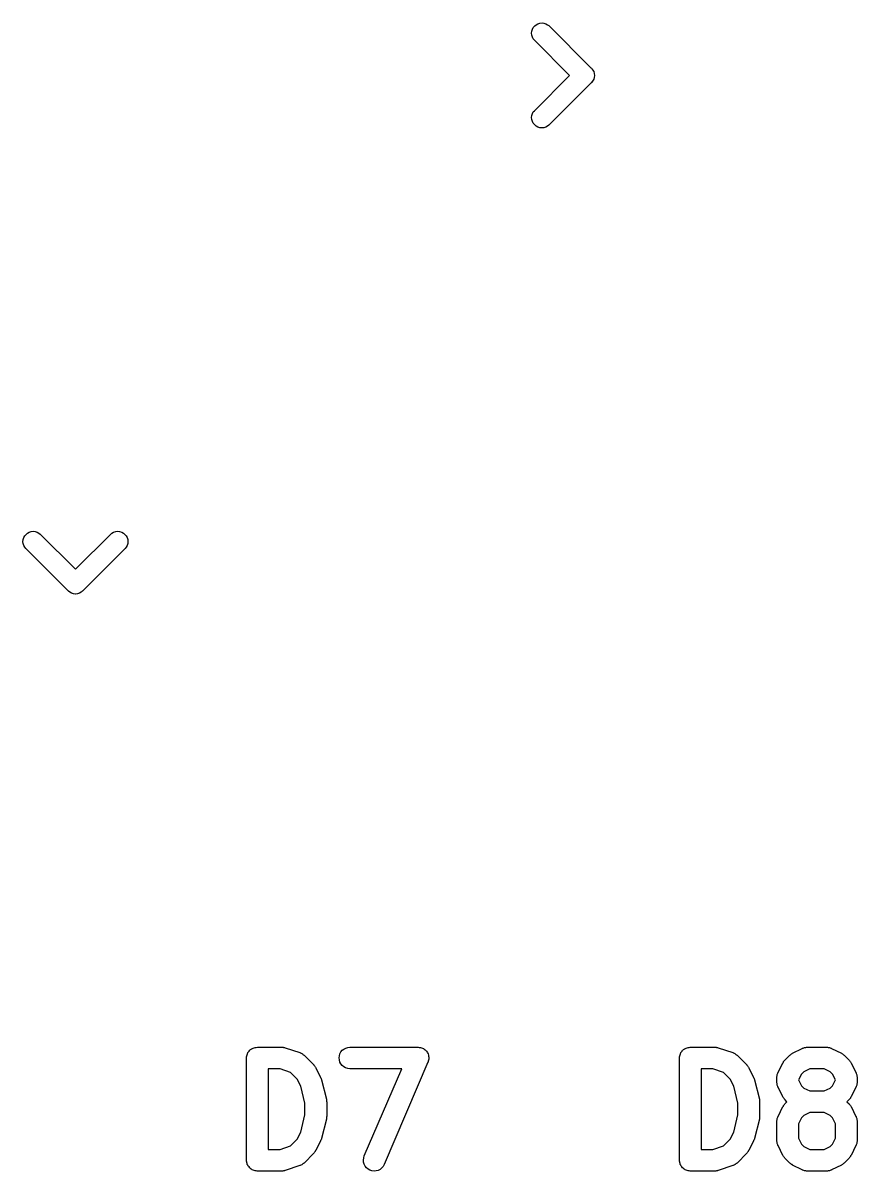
# Model space of a CAD drawing. Extents: x 100.6 to 144.5, y -108 to -92.
# Drawn here: x 126.94 to 131.84, y -106.43 to -99.69 of the extents above; entities that cross this region are included whole.
import ezdxf

# ---------------------------------------------------------------- set-up
doc = ezdxf.new("R2010")
doc.units = 0
doc.header["$MEASUREMENT"] = 0
doc.layers.add('BLACK', color=7, linetype='CONTINUOUS')

msp = doc.modelspace()

# ---------------------------------------------------------------- linework, layer by layer
at = {"layer": 'BLACK', "linetype": 'CONTINUOUS'}
for p, q in [((129.927, -99.7408), (129.931, -99.7294)), ((129.931, -99.7294), (129.936, -99.719)), ((129.936, -99.719), (129.944, -99.7099)), ((129.944, -99.7099), (129.953, -99.7024)), ((129.953, -99.7024), (129.963, -99.6968)), ((129.963, -99.6968), (129.975, -99.6934)), ((129.975, -99.6934), (129.987, -99.6922)), ((129.987, -99.6922), (129.998, -99.6934)), ((129.998, -99.6934), (130.01, -99.6968)), ((130.01, -99.6968), (130.02, -99.7024)), ((130.02, -99.7024), (130.027, -99.708)), ((130.027, -99.708), (130.274, -99.9555)), ((129.926, -99.7525), (129.927, -99.7408)), ((129.927, -99.7643), (129.926, -99.7525)), ((129.931, -99.7756), (129.927, -99.7643)), ((129.936, -99.786), (129.931, -99.7756)), ((129.942, -99.7929), (129.936, -99.786)), ((130.149, -100), (129.942, -99.7929)), ((129.942, -100.207), (130.149, -100)), ((130.274, -99.9555), (130.277, -99.9574)), ((130.277, -99.9574), (130.278, -99.9596)), ((130.278, -99.9596), (130.279, -99.9597)), ((130.279, -99.9597), (130.284, -99.9665)), ((130.284, -99.9665), (130.29, -99.9769)), ((130.29, -99.9769), (130.293, -99.9882)), ((130.293, -99.9882), (130.293, -99.9882)), ((130.293, -99.9882), (130.294, -100)), ((130.294, -100), (130.293, -100.012)), ((130.274, -100.045), (130.027, -100.292)), ((130.277, -100.043), (130.274, -100.045)), ((130.278, -100.04), (130.277, -100.043)), ((130.279, -100.04), (130.278, -100.04)), ((130.284, -100.033), (130.279, -100.04)), ((130.29, -100.023), (130.284, -100.033)), ((130.293, -100.012), (130.29, -100.023)), ((129.926, -100.247), (129.927, -100.236)), ((129.927, -100.259), (129.926, -100.247)), ((129.927, -100.236), (129.931, -100.224)), ((129.931, -100.271), (129.927, -100.259)), ((129.931, -100.224), (129.936, -100.214)), ((129.936, -100.281), (129.931, -100.271)), ((129.936, -100.214), (129.942, -100.207)), ((129.944, -100.29), (129.936, -100.281)), ((129.953, -100.298), (129.944, -100.29)), ((129.963, -100.303), (129.953, -100.298)), ((129.975, -100.307), (129.963, -100.303)), ((129.987, -100.308), (129.975, -100.307)), ((129.998, -100.307), (129.987, -100.308)), ((130.01, -100.303), (129.998, -100.307)), ((130.02, -100.298), (130.01, -100.303)), ((130.027, -100.292), (130.02, -100.298)), ((126.952, -102.703), (126.96, -102.694)), ((126.96, -102.694), (126.969, -102.686)), ((126.969, -102.686), (126.979, -102.681)), ((126.979, -102.681), (126.991, -102.677)), ((126.991, -102.677), (127.003, -102.676)), ((127.003, -102.676), (127.014, -102.677)), ((127.014, -102.677), (127.026, -102.681)), ((127.026, -102.681), (127.036, -102.686)), ((127.036, -102.686), (127.043, -102.692)), ((127.043, -102.692), (127.25, -102.899)), ((127.25, -102.899), (127.457, -102.692)), ((127.457, -102.692), (127.464, -102.686)), ((127.464, -102.686), (127.474, -102.681)), ((127.474, -102.681), (127.486, -102.677)), ((127.486, -102.677), (127.497, -102.676)), ((127.497, -102.676), (127.509, -102.677)), ((127.509, -102.677), (127.521, -102.681)), ((127.521, -102.681), (127.531, -102.686)), ((127.531, -102.686), (127.54, -102.694)), ((127.54, -102.694), (127.548, -102.703)), ((126.942, -102.737), (126.943, -102.725)), ((126.943, -102.748), (126.942, -102.737)), ((126.943, -102.725), (126.947, -102.713)), ((126.947, -102.76), (126.943, -102.748)), ((126.947, -102.713), (126.952, -102.703)), ((126.952, -102.77), (126.947, -102.76)), ((127.548, -102.703), (127.553, -102.713)), ((127.553, -102.76), (127.548, -102.77)), ((127.553, -102.713), (127.557, -102.725)), ((127.557, -102.748), (127.553, -102.76)), ((127.557, -102.725), (127.558, -102.737)), ((127.558, -102.737), (127.557, -102.748)), ((126.958, -102.777), (126.952, -102.77)), ((127.205, -103.024), (126.958, -102.777)), ((127.542, -102.777), (127.295, -103.024)), ((127.548, -102.77), (127.542, -102.777)), ((127.207, -103.027), (127.205, -103.024)), ((127.21, -103.028), (127.207, -103.027)), ((127.217, -103.034), (127.21, -103.028)), ((127.21, -103.028), (127.21, -103.028)), ((127.227, -103.04), (127.217, -103.034)), ((127.283, -103.034), (127.273, -103.04)), ((127.29, -103.028), (127.283, -103.034)), ((127.293, -103.027), (127.29, -103.028)), ((127.29, -103.028), (127.29, -103.028)), ((127.295, -103.024), (127.293, -103.027)), ((127.232, -103.041), (127.227, -103.04)), ((127.238, -103.043), (127.232, -103.041)), ((127.248, -103.044), (127.238, -103.043)), ((127.25, -103.044), (127.248, -103.044)), ((127.262, -103.043), (127.25, -103.044)), ((127.25, -103.044), (127.25, -103.044)), ((127.273, -103.04), (127.262, -103.043)), ((128.265, -105.732), (128.269, -105.727)), ((128.269, -105.727), (128.272, -105.722)), ((128.272, -105.722), (128.273, -105.722)), ((128.273, -105.722), (128.277, -105.718)), ((128.273, -105.722), (128.273, -105.722)), ((128.277, -105.718), (128.282, -105.715)), ((128.282, -105.714), (128.288, -105.712)), ((128.282, -105.715), (128.282, -105.714)), ((128.282, -105.714), (128.282, -105.714)), ((128.288, -105.712), (128.293, -105.709)), ((128.293, -105.709), (128.299, -105.707)), ((128.293, -105.709), (128.293, -105.709)), ((128.293, -105.709), (128.293, -105.709)), ((128.299, -105.707), (128.305, -105.705)), ((128.305, -105.705), (128.305, -105.705)), ((128.305, -105.705), (128.305, -105.705)), ((128.305, -105.705), (128.311, -105.705)), ((128.311, -105.705), (128.317, -105.704)), ((128.317, -105.704), (128.46, -105.704)), ((128.46, -105.704), (128.461, -105.704)), ((128.461, -105.704), (128.464, -105.704)), ((128.464, -105.704), (128.468, -105.704)), ((128.468, -105.704), (128.471, -105.705)), ((128.471, -105.705), (128.473, -105.705)), ((128.473, -105.705), (128.477, -105.706)), ((128.477, -105.706), (128.48, -105.707)), ((128.48, -105.707), (128.566, -105.736)), ((128.807, -105.732), (128.815, -105.722)), ((128.815, -105.722), (128.825, -105.715)), ((128.825, -105.715), (128.836, -105.709)), ((128.836, -105.709), (128.848, -105.705)), ((128.848, -105.705), (128.86, -105.704)), ((128.86, -105.704), (129.26, -105.704)), ((129.26, -105.704), (129.261, -105.704)), ((129.261, -105.704), (129.261, -105.704)), ((129.261, -105.704), (129.261, -105.704)), ((129.261, -105.704), (129.267, -105.705)), ((129.267, -105.705), (129.273, -105.705)), ((129.273, -105.705), (129.273, -105.705)), ((129.273, -105.705), (129.274, -105.705)), ((129.274, -105.705), (129.279, -105.707)), ((129.279, -105.707), (129.285, -105.709)), ((129.285, -105.709), (129.285, -105.709)), ((129.285, -105.709), (129.285, -105.709)), ((129.285, -105.709), (129.291, -105.712)), ((129.291, -105.712), (129.296, -105.715)), ((129.296, -105.715), (129.296, -105.715)), ((129.296, -105.715), (129.296, -105.715)), ((129.296, -105.715), (129.301, -105.719)), ((129.301, -105.719), (129.305, -105.723)), ((129.305, -105.723), (129.306, -105.723)), ((129.306, -105.723), (129.306, -105.723)), ((129.306, -105.723), (129.309, -105.728)), ((129.309, -105.728), (129.313, -105.733)), ((130.805, -105.732), (130.809, -105.727)), ((130.809, -105.727), (130.812, -105.722)), ((130.812, -105.722), (130.813, -105.722)), ((130.813, -105.722), (130.817, -105.718)), ((130.813, -105.722), (130.813, -105.722)), ((130.817, -105.718), (130.822, -105.715)), ((130.822, -105.714), (130.828, -105.712)), ((130.822, -105.715), (130.822, -105.714)), ((130.822, -105.714), (130.822, -105.714)), ((130.828, -105.712), (130.833, -105.709)), ((130.833, -105.709), (130.839, -105.707)), ((130.833, -105.709), (130.833, -105.709)), ((130.833, -105.709), (130.833, -105.709)), ((130.839, -105.707), (130.845, -105.705)), ((130.845, -105.705), (130.845, -105.705)), ((130.845, -105.705), (130.845, -105.705)), ((130.845, -105.705), (130.851, -105.705)), ((130.851, -105.705), (130.857, -105.704)), ((130.857, -105.704), (131, -105.704)), ((131, -105.704), (131.001, -105.704)), ((131.001, -105.704), (131.004, -105.704)), ((131.004, -105.704), (131.008, -105.704)), ((131.008, -105.704), (131.011, -105.705)), ((131.011, -105.705), (131.013, -105.705)), ((131.013, -105.705), (131.017, -105.706)), ((131.017, -105.706), (131.02, -105.707)), ((131.02, -105.707), (131.106, -105.736)), ((131.457, -105.739), (131.514, -105.711)), ((131.514, -105.711), (131.515, -105.71)), ((131.515, -105.71), (131.517, -105.71)), ((131.517, -105.71), (131.519, -105.709)), ((131.519, -105.709), (131.523, -105.707)), ((131.523, -105.707), (131.527, -105.706)), ((131.527, -105.706), (131.529, -105.706)), ((131.529, -105.706), (131.531, -105.705)), ((131.531, -105.705), (131.535, -105.705)), ((131.535, -105.705), (131.539, -105.704)), ((131.539, -105.704), (131.541, -105.704)), ((131.541, -105.704), (131.543, -105.704)), ((131.543, -105.704), (131.657, -105.704)), ((131.657, -105.704), (131.658, -105.704)), ((131.658, -105.704), (131.66, -105.704)), ((131.66, -105.704), (131.662, -105.704)), ((131.662, -105.704), (131.666, -105.705)), ((131.666, -105.705), (131.67, -105.705)), ((131.67, -105.705), (131.672, -105.706)), ((131.672, -105.706), (131.674, -105.706)), ((131.674, -105.706), (131.678, -105.708)), ((131.678, -105.708), (131.682, -105.709)), ((131.682, -105.709), (131.684, -105.71)), ((131.684, -105.71), (131.686, -105.711)), ((131.686, -105.711), (131.743, -105.739)), ((128.254, -105.761), (128.255, -105.755)), ((128.254, -105.767), (128.254, -105.761)), ((128.254, -106.367), (128.254, -105.767)), ((128.254, -105.767), (128.254, -105.767)), ((128.254, -105.767), (128.254, -105.767)), ((128.254, -105.767), (128.254, -105.767)), ((128.254, -105.767), (128.254, -105.767)), ((128.255, -105.754), (128.257, -105.749)), ((128.255, -105.755), (128.255, -105.754)), ((128.255, -105.754), (128.255, -105.754)), ((128.257, -105.749), (128.259, -105.743)), ((128.259, -105.742), (128.262, -105.737)), ((128.259, -105.743), (128.259, -105.742)), ((128.259, -105.743), (128.259, -105.743)), ((128.262, -105.737), (128.264, -105.732)), ((128.264, -105.732), (128.265, -105.732)), ((128.265, -105.732), (128.265, -105.732)), ((128.566, -105.736), (128.567, -105.736)), ((128.567, -105.736), (128.568, -105.737)), ((128.568, -105.737), (128.57, -105.737)), ((128.57, -105.737), (128.574, -105.739)), ((128.574, -105.739), (128.578, -105.741)), ((128.578, -105.741), (128.579, -105.742)), ((128.579, -105.742), (128.581, -105.743)), ((128.581, -105.743), (128.584, -105.746)), ((128.584, -105.746), (128.588, -105.749)), ((128.588, -105.749), (128.589, -105.75)), ((128.589, -105.75), (128.591, -105.751)), ((128.591, -105.751), (128.648, -105.808)), ((128.797, -105.767), (128.798, -105.755)), ((128.798, -105.779), (128.797, -105.767)), ((128.798, -105.755), (128.801, -105.743)), ((128.801, -105.791), (128.798, -105.779)), ((128.801, -105.743), (128.807, -105.732)), ((128.807, -105.802), (128.801, -105.791)), ((129.318, -105.792), (129.061, -106.392)), ((129.313, -105.733), (129.313, -105.733)), ((129.313, -105.733), (129.313, -105.733)), ((129.313, -105.733), (129.316, -105.738)), ((129.316, -105.738), (129.319, -105.744)), ((129.319, -105.792), (129.318, -105.792)), ((129.318, -105.792), (129.318, -105.792)), ((129.319, -105.744), (129.319, -105.744)), ((129.319, -105.744), (129.319, -105.744)), ((129.319, -105.744), (129.321, -105.75)), ((129.32, -105.786), (129.319, -105.792)), ((129.322, -105.781), (129.32, -105.786)), ((129.321, -105.75), (129.322, -105.756)), ((129.322, -105.756), (129.322, -105.756)), ((129.322, -105.756), (129.322, -105.756)), ((129.322, -105.756), (129.323, -105.762)), ((129.323, -105.774), (129.322, -105.78)), ((129.322, -105.78), (129.322, -105.78)), ((129.322, -105.78), (129.322, -105.781)), ((129.323, -105.762), (129.323, -105.768)), ((129.323, -105.768), (129.323, -105.768)), ((129.323, -105.768), (129.323, -105.768)), ((129.323, -105.768), (129.323, -105.774)), ((130.794, -105.761), (130.795, -105.755)), ((130.794, -105.767), (130.794, -105.761)), ((130.794, -106.367), (130.794, -105.767)), ((130.794, -105.767), (130.794, -105.767)), ((130.794, -105.767), (130.794, -105.767)), ((130.794, -105.767), (130.794, -105.767)), ((130.794, -105.767), (130.794, -105.767)), ((130.795, -105.754), (130.797, -105.749)), ((130.795, -105.755), (130.795, -105.754)), ((130.795, -105.754), (130.795, -105.754)), ((130.797, -105.749), (130.799, -105.743)), ((130.799, -105.742), (130.802, -105.737)), ((130.799, -105.743), (130.799, -105.742)), ((130.799, -105.743), (130.799, -105.743)), ((130.802, -105.737), (130.804, -105.732)), ((130.804, -105.732), (130.805, -105.732)), ((130.805, -105.732), (130.805, -105.732)), ((131.106, -105.736), (131.107, -105.736)), ((131.107, -105.736), (131.108, -105.737)), ((131.108, -105.737), (131.11, -105.737)), ((131.11, -105.737), (131.114, -105.739)), ((131.114, -105.739), (131.118, -105.741)), ((131.118, -105.741), (131.119, -105.742)), ((131.119, -105.742), (131.121, -105.743)), ((131.121, -105.743), (131.124, -105.746)), ((131.124, -105.746), (131.128, -105.749)), ((131.128, -105.749), (131.129, -105.75)), ((131.129, -105.75), (131.131, -105.751)), ((131.131, -105.751), (131.188, -105.808)), ((131.372, -105.853), (131.4, -105.796)), ((131.4, -105.796), (131.401, -105.795)), ((131.401, -105.795), (131.403, -105.792)), ((131.403, -105.792), (131.404, -105.789)), ((131.404, -105.789), (131.406, -105.787)), ((131.406, -105.787), (131.407, -105.785)), ((131.407, -105.785), (131.41, -105.782)), ((131.41, -105.782), (131.412, -105.78)), ((131.412, -105.78), (131.441, -105.751)), ((131.441, -105.75), (131.444, -105.748)), ((131.441, -105.751), (131.441, -105.75)), ((131.444, -105.748), (131.447, -105.746)), ((131.447, -105.746), (131.449, -105.744)), ((131.449, -105.744), (131.451, -105.743)), ((131.451, -105.743), (131.454, -105.741)), ((131.454, -105.741), (131.457, -105.739)), ((131.743, -105.739), (131.743, -105.74)), ((131.743, -105.74), (131.746, -105.742)), ((131.746, -105.742), (131.75, -105.743)), ((131.75, -105.743), (131.752, -105.745)), ((131.752, -105.745), (131.754, -105.746)), ((131.754, -105.746), (131.756, -105.749)), ((131.756, -105.749), (131.759, -105.751)), ((131.759, -105.751), (131.788, -105.78)), ((131.788, -105.78), (131.788, -105.78)), ((131.788, -105.78), (131.791, -105.783)), ((131.791, -105.783), (131.793, -105.786)), ((131.793, -105.786), (131.794, -105.788)), ((131.794, -105.788), (131.796, -105.79)), ((131.796, -105.79), (131.798, -105.793)), ((131.798, -105.793), (131.8, -105.796)), ((131.8, -105.796), (131.828, -105.853)), ((128.381, -105.831), (128.381, -106.304)), ((128.45, -105.831), (128.381, -105.831)), ((128.511, -105.852), (128.45, -105.831)), ((128.551, -105.891), (128.511, -105.852)), ((128.648, -105.808), (128.648, -105.809)), ((128.648, -105.809), (128.651, -105.812)), ((128.651, -105.812), (128.653, -105.814)), ((128.653, -105.814), (128.654, -105.816)), ((128.654, -105.816), (128.656, -105.819)), ((128.656, -105.819), (128.658, -105.822)), ((128.658, -105.822), (128.66, -105.825)), ((128.66, -105.825), (128.688, -105.882)), ((128.815, -105.812), (128.807, -105.802)), ((128.824, -105.82), (128.815, -105.812)), ((128.835, -105.826), (128.824, -105.82)), ((128.847, -105.83), (128.835, -105.826)), ((128.859, -105.831), (128.847, -105.83)), ((128.86, -105.831), (128.859, -105.831)), ((129.164, -105.831), (128.86, -105.831)), ((128.944, -106.342), (129.164, -105.831)), ((130.921, -105.831), (130.921, -106.304)), ((130.99, -105.831), (130.921, -105.831)), ((131.051, -105.852), (130.99, -105.831)), ((131.091, -105.891), (131.051, -105.852)), ((131.188, -105.808), (131.188, -105.809)), ((131.188, -105.809), (131.191, -105.812)), ((131.191, -105.812), (131.193, -105.814)), ((131.193, -105.814), (131.194, -105.816)), ((131.194, -105.816), (131.196, -105.819)), ((131.196, -105.819), (131.198, -105.822)), ((131.198, -105.822), (131.2, -105.825)), ((131.2, -105.825), (131.228, -105.882)), ((131.367, -105.865), (131.369, -105.861)), ((131.367, -105.867), (131.367, -105.865)), ((131.369, -105.861), (131.37, -105.857)), ((131.37, -105.857), (131.371, -105.855)), ((131.371, -105.855), (131.372, -105.853)), ((131.509, -105.862), (131.492, -105.896)), ((131.523, -105.848), (131.509, -105.862)), ((131.558, -105.831), (131.523, -105.848)), ((131.642, -105.831), (131.558, -105.831)), ((131.677, -105.848), (131.642, -105.831)), ((131.691, -105.862), (131.677, -105.848)), ((131.708, -105.896), (131.691, -105.862)), ((131.828, -105.853), (131.829, -105.854)), ((131.829, -105.854), (131.829, -105.856)), ((131.829, -105.856), (131.83, -105.858)), ((131.83, -105.858), (131.831, -105.862)), ((131.831, -105.862), (131.833, -105.866)), ((131.833, -105.866), (131.833, -105.868)), ((128.572, -105.932), (128.551, -105.891)), ((128.596, -106.032), (128.572, -105.932)), ((128.688, -105.882), (128.689, -105.883)), ((128.689, -105.883), (128.689, -105.883)), ((128.689, -105.883), (128.689, -105.883)), ((128.689, -105.883), (128.691, -105.889)), ((128.691, -105.889), (128.693, -105.894)), ((128.693, -105.894), (128.693, -105.895)), ((128.693, -105.895), (128.693, -105.895)), ((128.693, -105.895), (128.722, -106.009)), ((131.112, -105.932), (131.091, -105.891)), ((131.136, -106.032), (131.112, -105.932)), ((131.228, -105.882), (131.229, -105.883)), ((131.229, -105.883), (131.229, -105.883)), ((131.229, -105.883), (131.229, -105.883)), ((131.229, -105.883), (131.231, -105.889)), ((131.231, -105.889), (131.233, -105.894)), ((131.233, -105.894), (131.233, -105.895)), ((131.233, -105.895), (131.233, -105.895)), ((131.233, -105.895), (131.262, -106.009)), ((131.365, -105.877), (131.366, -105.873)), ((131.365, -105.879), (131.365, -105.877)), ((131.365, -105.881), (131.365, -105.879)), ((131.365, -105.882), (131.365, -105.881)), ((131.365, -105.91), (131.365, -105.882)), ((131.365, -105.912), (131.365, -105.91)), ((131.365, -105.914), (131.365, -105.912)), ((131.366, -105.918), (131.365, -105.914)), ((131.366, -105.869), (131.367, -105.867)), ((131.366, -105.873), (131.366, -105.869)), ((131.366, -105.923), (131.366, -105.918)), ((131.367, -105.924), (131.366, -105.923)), ((131.367, -105.926), (131.367, -105.924)), ((131.369, -105.93), (131.367, -105.926)), ((131.37, -105.934), (131.369, -105.93)), ((131.492, -105.896), (131.509, -105.93)), ((131.509, -105.93), (131.523, -105.944)), ((131.677, -105.944), (131.691, -105.93)), ((131.691, -105.93), (131.708, -105.896)), ((131.831, -105.931), (131.83, -105.935)), ((131.833, -105.927), (131.831, -105.931)), ((131.833, -105.868), (131.834, -105.869)), ((131.834, -105.923), (131.833, -105.925)), ((131.833, -105.925), (131.833, -105.927)), ((131.834, -105.869), (131.834, -105.874)), ((131.834, -105.874), (131.835, -105.878)), ((131.835, -105.915), (131.834, -105.919)), ((131.834, -105.919), (131.834, -105.923)), ((131.835, -105.878), (131.835, -105.88)), ((131.835, -105.88), (131.835, -105.882)), ((131.835, -105.882), (131.835, -105.91)), ((131.835, -105.91), (131.835, -105.911)), ((131.835, -105.911), (131.835, -105.913)), ((131.835, -105.913), (131.835, -105.915)), ((131.371, -105.936), (131.37, -105.934)), ((131.371, -105.938), (131.371, -105.936)), ((131.372, -105.939), (131.371, -105.938)), ((131.4, -105.996), (131.372, -105.939)), ((131.402, -105.999), (131.4, -105.996)), ((131.404, -106.002), (131.402, -105.999)), ((131.523, -105.944), (131.558, -105.961)), ((131.558, -105.961), (131.642, -105.961)), ((131.642, -105.961), (131.677, -105.944)), ((131.797, -106), (131.796, -106.003)), ((131.799, -105.997), (131.797, -106)), ((131.8, -105.996), (131.799, -105.997)), ((131.828, -105.939), (131.8, -105.996)), ((131.829, -105.937), (131.828, -105.939)), ((131.83, -105.935), (131.829, -105.937)), ((128.596, -106.102), (128.596, -106.032)), ((128.722, -106.009), (128.722, -106.01)), ((128.722, -106.01), (128.722, -106.011)), ((128.722, -106.011), (128.722, -106.012)), ((128.722, -106.012), (128.723, -106.017)), ((128.723, -106.017), (128.723, -106.022)), ((128.723, -106.022), (128.723, -106.023)), ((128.723, -106.023), (128.724, -106.025)), ((128.724, -106.025), (128.724, -106.11)), ((131.136, -106.102), (131.136, -106.032)), ((131.262, -106.009), (131.262, -106.01)), ((131.262, -106.01), (131.262, -106.011)), ((131.262, -106.011), (131.262, -106.012)), ((131.262, -106.012), (131.263, -106.017)), ((131.263, -106.017), (131.263, -106.022)), ((131.263, -106.022), (131.263, -106.023)), ((131.263, -106.023), (131.263, -106.025)), ((131.263, -106.025), (131.263, -106.11)), ((131.372, -106.11), (131.4, -106.053)), ((131.4, -106.053), (131.401, -106.053)), ((131.401, -106.053), (131.403, -106.05)), ((131.403, -106.05), (131.404, -106.046)), ((131.406, -106.004), (131.404, -106.002)), ((131.404, -106.046), (131.406, -106.044)), ((131.407, -106.006), (131.406, -106.004)), ((131.406, -106.044), (131.407, -106.042)), ((131.409, -106.009), (131.407, -106.006)), ((131.407, -106.042), (131.41, -106.04)), ((131.412, -106.012), (131.409, -106.009)), ((131.41, -106.04), (131.412, -106.037)), ((131.424, -106.025), (131.412, -106.012)), ((131.412, -106.012), (131.412, -106.012)), ((131.412, -106.037), (131.424, -106.025)), ((131.788, -106.012), (131.776, -106.025)), ((131.776, -106.025), (131.788, -106.037)), ((131.79, -106.01), (131.788, -106.012)), ((131.788, -106.037), (131.788, -106.037)), ((131.788, -106.037), (131.791, -106.04)), ((131.793, -106.007), (131.79, -106.01)), ((131.791, -106.04), (131.793, -106.043)), ((131.794, -106.005), (131.793, -106.007)), ((131.793, -106.043), (131.794, -106.045)), ((131.796, -106.003), (131.794, -106.005)), ((131.794, -106.045), (131.796, -106.047)), ((131.796, -106.047), (131.798, -106.05)), ((131.798, -106.05), (131.8, -106.053)), ((131.8, -106.053), (131.828, -106.11)), ((128.572, -106.202), (128.596, -106.102)), ((128.722, -106.126), (128.693, -106.24)), ((128.723, -106.118), (128.722, -106.123)), ((128.722, -106.123), (128.722, -106.125)), ((128.722, -106.125), (128.722, -106.126)), ((128.724, -106.11), (128.723, -106.111)), ((128.723, -106.111), (128.723, -106.112)), ((128.723, -106.112), (128.723, -106.113)), ((128.723, -106.113), (128.723, -106.118)), ((131.112, -106.202), (131.136, -106.102)), ((131.262, -106.126), (131.233, -106.24)), ((131.263, -106.118), (131.262, -106.123)), ((131.262, -106.123), (131.262, -106.125)), ((131.262, -106.125), (131.262, -106.126)), ((131.263, -106.11), (131.263, -106.111)), ((131.263, -106.111), (131.263, -106.112)), ((131.263, -106.112), (131.263, -106.113)), ((131.263, -106.113), (131.263, -106.118)), ((131.365, -106.134), (131.366, -106.13)), ((131.365, -106.136), (131.365, -106.134)), ((131.365, -106.138), (131.365, -106.136)), ((131.366, -106.126), (131.367, -106.124)), ((131.366, -106.13), (131.366, -106.126)), ((131.367, -106.122), (131.369, -106.118)), ((131.367, -106.124), (131.367, -106.122)), ((131.369, -106.118), (131.37, -106.114)), ((131.37, -106.114), (131.371, -106.112)), ((131.371, -106.112), (131.372, -106.11)), ((131.509, -106.119), (131.492, -106.154)), ((131.523, -106.105), (131.509, -106.119)), ((131.558, -106.088), (131.523, -106.105)), ((131.642, -106.088), (131.558, -106.088)), ((131.677, -106.105), (131.642, -106.088)), ((131.691, -106.119), (131.677, -106.105)), ((131.708, -106.154), (131.691, -106.119)), ((131.828, -106.11), (131.829, -106.111)), ((131.829, -106.111), (131.829, -106.113)), ((131.829, -106.113), (131.83, -106.115)), ((131.83, -106.115), (131.831, -106.119)), ((131.831, -106.119), (131.833, -106.123)), ((131.833, -106.123), (131.833, -106.125)), ((131.833, -106.125), (131.834, -106.127)), ((131.834, -106.127), (131.834, -106.131)), ((131.834, -106.131), (131.835, -106.135)), ((131.835, -106.135), (131.835, -106.137)), ((128.551, -106.244), (128.572, -106.202)), ((131.091, -106.244), (131.112, -106.202)), ((131.365, -106.139), (131.365, -106.138)), ((131.365, -106.253), (131.365, -106.139)), ((131.492, -106.154), (131.492, -106.238)), ((131.708, -106.238), (131.708, -106.154)), ((131.835, -106.137), (131.835, -106.139)), ((131.835, -106.139), (131.835, -106.253)), ((128.511, -106.283), (128.551, -106.244)), ((128.688, -106.253), (128.66, -106.31)), ((128.691, -106.247), (128.688, -106.252)), ((128.688, -106.252), (128.688, -106.253)), ((128.688, -106.253), (128.688, -106.253)), ((128.693, -106.241), (128.691, -106.247)), ((128.693, -106.24), (128.693, -106.241)), ((128.693, -106.241), (128.693, -106.241)), ((128.693, -106.241), (128.693, -106.241)), ((131.051, -106.283), (131.091, -106.244)), ((131.228, -106.253), (131.2, -106.31)), ((131.231, -106.247), (131.228, -106.252)), ((131.228, -106.252), (131.228, -106.253)), ((131.228, -106.253), (131.228, -106.253)), ((131.233, -106.241), (131.231, -106.247)), ((131.233, -106.24), (131.233, -106.241)), ((131.233, -106.241), (131.233, -106.241)), ((131.233, -106.241), (131.233, -106.241)), ((131.365, -106.255), (131.365, -106.253)), ((131.365, -106.257), (131.365, -106.255)), ((131.366, -106.261), (131.365, -106.257)), ((131.366, -106.265), (131.366, -106.261)), ((131.367, -106.267), (131.366, -106.265)), ((131.367, -106.269), (131.367, -106.267)), ((131.369, -106.273), (131.367, -106.269)), ((131.492, -106.238), (131.509, -106.273)), ((131.691, -106.273), (131.708, -106.238)), ((131.833, -106.27), (131.831, -106.274)), ((131.834, -106.266), (131.833, -106.268)), ((131.833, -106.268), (131.833, -106.27)), ((131.835, -106.258), (131.834, -106.262)), ((131.834, -106.262), (131.834, -106.266)), ((131.835, -106.253), (131.835, -106.254)), ((131.835, -106.254), (131.835, -106.256)), ((131.835, -106.256), (131.835, -106.258)), ((128.381, -106.304), (128.45, -106.304)), ((128.45, -106.304), (128.511, -106.283)), ((128.648, -106.327), (128.591, -106.384)), ((128.65, -106.324), (128.648, -106.327)), ((128.653, -106.321), (128.65, -106.324)), ((128.654, -106.319), (128.653, -106.321)), ((128.656, -106.317), (128.654, -106.319)), ((128.657, -106.314), (128.656, -106.317)), ((128.659, -106.311), (128.657, -106.314)), ((128.66, -106.31), (128.659, -106.311)), ((130.921, -106.304), (130.99, -106.304)), ((130.99, -106.304), (131.051, -106.283)), ((131.188, -106.327), (131.131, -106.384)), ((131.19, -106.324), (131.188, -106.327)), ((131.193, -106.321), (131.19, -106.324)), ((131.194, -106.319), (131.193, -106.321)), ((131.196, -106.317), (131.194, -106.319)), ((131.197, -106.314), (131.196, -106.317)), ((131.199, -106.311), (131.197, -106.314)), ((131.2, -106.31), (131.199, -106.311)), ((131.37, -106.277), (131.369, -106.273)), ((131.371, -106.279), (131.37, -106.277)), ((131.371, -106.281), (131.371, -106.279)), ((131.372, -106.282), (131.371, -106.281)), ((131.4, -106.339), (131.372, -106.282)), ((131.509, -106.273), (131.523, -106.287)), ((131.523, -106.287), (131.558, -106.304)), ((131.558, -106.304), (131.642, -106.304)), ((131.642, -106.304), (131.677, -106.287)), ((131.677, -106.287), (131.691, -106.273)), ((131.828, -106.282), (131.8, -106.339)), ((131.829, -106.28), (131.828, -106.282)), ((131.83, -106.278), (131.829, -106.28)), ((131.831, -106.274), (131.83, -106.278)), ((128.254, -106.373), (128.254, -106.367)), ((128.255, -106.379), (128.254, -106.373)), ((128.255, -106.38), (128.255, -106.379)), ((128.257, -106.386), (128.255, -106.38)), ((128.255, -106.38), (128.255, -106.38)), ((128.258, -106.391), (128.257, -106.386)), ((128.258, -106.392), (128.258, -106.391)), ((128.258, -106.391), (128.258, -106.391)), ((128.261, -106.397), (128.258, -106.392)), ((128.264, -106.402), (128.261, -106.397)), ((128.264, -106.403), (128.264, -106.402)), ((128.264, -106.402), (128.264, -106.402)), ((128.268, -106.407), (128.264, -106.403)), ((128.566, -106.399), (128.48, -106.428)), ((128.568, -106.398), (128.566, -106.399)), ((128.569, -106.398), (128.568, -106.398)), ((128.573, -106.396), (128.569, -106.398)), ((128.577, -106.394), (128.573, -106.396)), ((128.579, -106.393), (128.577, -106.394)), ((128.58, -106.392), (128.579, -106.393)), ((128.584, -106.389), (128.58, -106.392)), ((128.587, -106.387), (128.584, -106.389)), ((128.589, -106.386), (128.587, -106.387)), ((128.59, -106.384), (128.589, -106.386)), ((128.591, -106.384), (128.59, -106.384)), ((128.939, -106.367), (128.941, -106.354)), ((128.94, -106.379), (128.939, -106.367)), ((128.944, -106.391), (128.94, -106.379)), ((128.941, -106.354), (128.944, -106.342)), ((128.949, -106.402), (128.944, -106.391)), ((128.957, -106.412), (128.949, -106.402)), ((129.055, -106.404), (129.047, -106.413)), ((129.061, -106.393), (129.055, -106.404)), ((129.061, -106.392), (129.061, -106.393)), ((130.794, -106.373), (130.794, -106.367)), ((130.795, -106.379), (130.794, -106.373)), ((130.795, -106.38), (130.795, -106.379)), ((130.797, -106.386), (130.795, -106.38)), ((130.795, -106.38), (130.795, -106.38)), ((130.798, -106.391), (130.797, -106.386)), ((130.798, -106.392), (130.798, -106.391)), ((130.798, -106.391), (130.798, -106.391)), ((130.801, -106.397), (130.798, -106.392)), ((130.804, -106.402), (130.801, -106.397)), ((130.804, -106.403), (130.804, -106.402)), ((130.804, -106.402), (130.804, -106.402)), ((130.808, -106.407), (130.804, -106.403)), ((131.106, -106.399), (131.02, -106.428)), ((131.108, -106.398), (131.106, -106.399)), ((131.109, -106.398), (131.108, -106.398)), ((131.113, -106.396), (131.109, -106.398)), ((131.117, -106.394), (131.113, -106.396)), ((131.119, -106.393), (131.117, -106.394)), ((131.12, -106.392), (131.119, -106.393)), ((131.124, -106.389), (131.12, -106.392)), ((131.127, -106.387), (131.124, -106.389)), ((131.129, -106.386), (131.127, -106.387)), ((131.13, -106.384), (131.129, -106.386)), ((131.131, -106.384), (131.13, -106.384)), ((131.402, -106.342), (131.4, -106.339)), ((131.404, -106.345), (131.402, -106.342)), ((131.406, -106.347), (131.404, -106.345)), ((131.407, -106.349), (131.406, -106.347)), ((131.409, -106.352), (131.407, -106.349)), ((131.412, -106.355), (131.409, -106.352)), ((131.441, -106.384), (131.412, -106.355)), ((131.412, -106.355), (131.412, -106.355)), ((131.444, -106.386), (131.441, -106.384)), ((131.446, -106.389), (131.444, -106.386)), ((131.448, -106.39), (131.446, -106.389)), ((131.45, -106.392), (131.448, -106.39)), ((131.454, -106.393), (131.45, -106.392)), ((131.457, -106.395), (131.454, -106.393)), ((131.457, -106.396), (131.457, -106.395)), ((131.514, -106.424), (131.457, -106.396)), ((131.743, -106.396), (131.686, -106.424)), ((131.746, -106.394), (131.743, -106.396)), ((131.749, -106.392), (131.746, -106.394)), ((131.751, -106.39), (131.749, -106.392)), ((131.753, -106.389), (131.751, -106.39)), ((131.756, -106.387), (131.753, -106.389)), ((131.759, -106.384), (131.756, -106.387)), ((131.788, -106.355), (131.759, -106.384)), ((131.759, -106.384), (131.759, -106.384)), ((131.79, -106.352), (131.788, -106.355)), ((131.793, -106.35), (131.79, -106.352)), ((131.794, -106.348), (131.793, -106.35)), ((131.796, -106.346), (131.794, -106.348)), ((131.797, -106.342), (131.796, -106.346)), ((131.799, -106.339), (131.797, -106.342)), ((131.8, -106.339), (131.799, -106.339)), ((128.272, -106.412), (128.268, -106.407)), ((128.277, -106.416), (128.272, -106.412)), ((128.272, -106.412), (128.272, -106.412)), ((128.272, -106.412), (128.272, -106.412)), ((128.281, -106.42), (128.277, -106.416)), ((128.282, -106.42), (128.281, -106.42)), ((128.281, -106.42), (128.281, -106.42)), ((128.287, -106.423), (128.282, -106.42)), ((128.292, -106.426), (128.287, -106.423)), ((128.293, -106.426), (128.292, -106.426)), ((128.292, -106.426), (128.292, -106.426)), ((128.298, -106.428), (128.293, -106.426)), ((128.304, -106.43), (128.298, -106.428)), ((128.31, -106.43), (128.304, -106.43)), ((128.304, -106.43), (128.304, -106.43)), ((128.304, -106.43), (128.304, -106.43)), ((128.316, -106.431), (128.31, -106.43)), ((128.317, -106.431), (128.316, -106.431)), ((128.46, -106.431), (128.317, -106.431)), ((128.317, -106.431), (128.317, -106.431)), ((128.317, -106.431), (128.317, -106.431)), ((128.317, -106.431), (128.317, -106.431)), ((128.464, -106.431), (128.46, -106.431)), ((128.467, -106.431), (128.464, -106.431)), ((128.47, -106.43), (128.467, -106.431)), ((128.472, -106.43), (128.47, -106.43)), ((128.476, -106.429), (128.472, -106.43)), ((128.479, -106.428), (128.476, -106.429)), ((128.48, -106.428), (128.479, -106.428)), ((128.967, -106.42), (128.957, -106.412)), ((128.977, -106.426), (128.967, -106.42)), ((128.989, -106.429), (128.977, -106.426)), ((129.002, -106.431), (128.989, -106.429)), ((129.014, -106.43), (129.002, -106.431)), ((129.026, -106.427), (129.014, -106.43)), ((129.037, -106.421), (129.026, -106.427)), ((129.047, -106.413), (129.037, -106.421)), ((130.812, -106.412), (130.808, -106.407)), ((130.817, -106.416), (130.812, -106.412)), ((130.812, -106.412), (130.812, -106.412)), ((130.812, -106.412), (130.812, -106.412)), ((130.821, -106.42), (130.817, -106.416)), ((130.822, -106.42), (130.821, -106.42)), ((130.821, -106.42), (130.821, -106.42)), ((130.827, -106.423), (130.822, -106.42)), ((130.832, -106.426), (130.827, -106.423)), ((130.833, -106.426), (130.832, -106.426)), ((130.832, -106.426), (130.832, -106.426)), ((130.838, -106.428), (130.833, -106.426)), ((130.844, -106.43), (130.838, -106.428)), ((130.85, -106.43), (130.844, -106.43)), ((130.844, -106.43), (130.844, -106.43)), ((130.844, -106.43), (130.844, -106.43)), ((130.856, -106.431), (130.85, -106.43)), ((130.857, -106.431), (130.856, -106.431)), ((131, -106.431), (130.857, -106.431)), ((130.857, -106.431), (130.857, -106.431)), ((130.857, -106.431), (130.857, -106.431)), ((130.857, -106.431), (130.857, -106.431)), ((131.004, -106.431), (131, -106.431)), ((131.007, -106.431), (131.004, -106.431)), ((131.01, -106.43), (131.007, -106.431)), ((131.012, -106.43), (131.01, -106.43)), ((131.016, -106.429), (131.012, -106.43)), ((131.019, -106.428), (131.016, -106.429)), ((131.02, -106.428), (131.019, -106.428)), ((131.516, -106.425), (131.514, -106.424)), ((131.518, -106.426), (131.516, -106.425)), ((131.522, -106.427), (131.518, -106.426)), ((131.526, -106.429), (131.522, -106.427)), ((131.528, -106.429), (131.526, -106.429)), ((131.53, -106.43), (131.528, -106.429)), ((131.534, -106.43), (131.53, -106.43)), ((131.538, -106.431), (131.534, -106.43)), ((131.54, -106.431), (131.538, -106.431)), ((131.542, -106.431), (131.54, -106.431)), ((131.543, -106.431), (131.542, -106.431)), ((131.657, -106.431), (131.543, -106.431)), ((131.659, -106.431), (131.657, -106.431)), ((131.661, -106.431), (131.659, -106.431)), ((131.665, -106.43), (131.661, -106.431)), ((131.669, -106.43), (131.665, -106.43)), ((131.671, -106.429), (131.669, -106.43)), ((131.673, -106.429), (131.671, -106.429)), ((131.677, -106.427), (131.673, -106.429)), ((131.681, -106.426), (131.677, -106.427)), ((131.683, -106.425), (131.681, -106.426)), ((131.685, -106.425), (131.683, -106.425)), ((131.686, -106.424), (131.685, -106.425))]:
    msp.add_line(p, q, dxfattribs=at)

doc.saveas('drawing.dxf')
